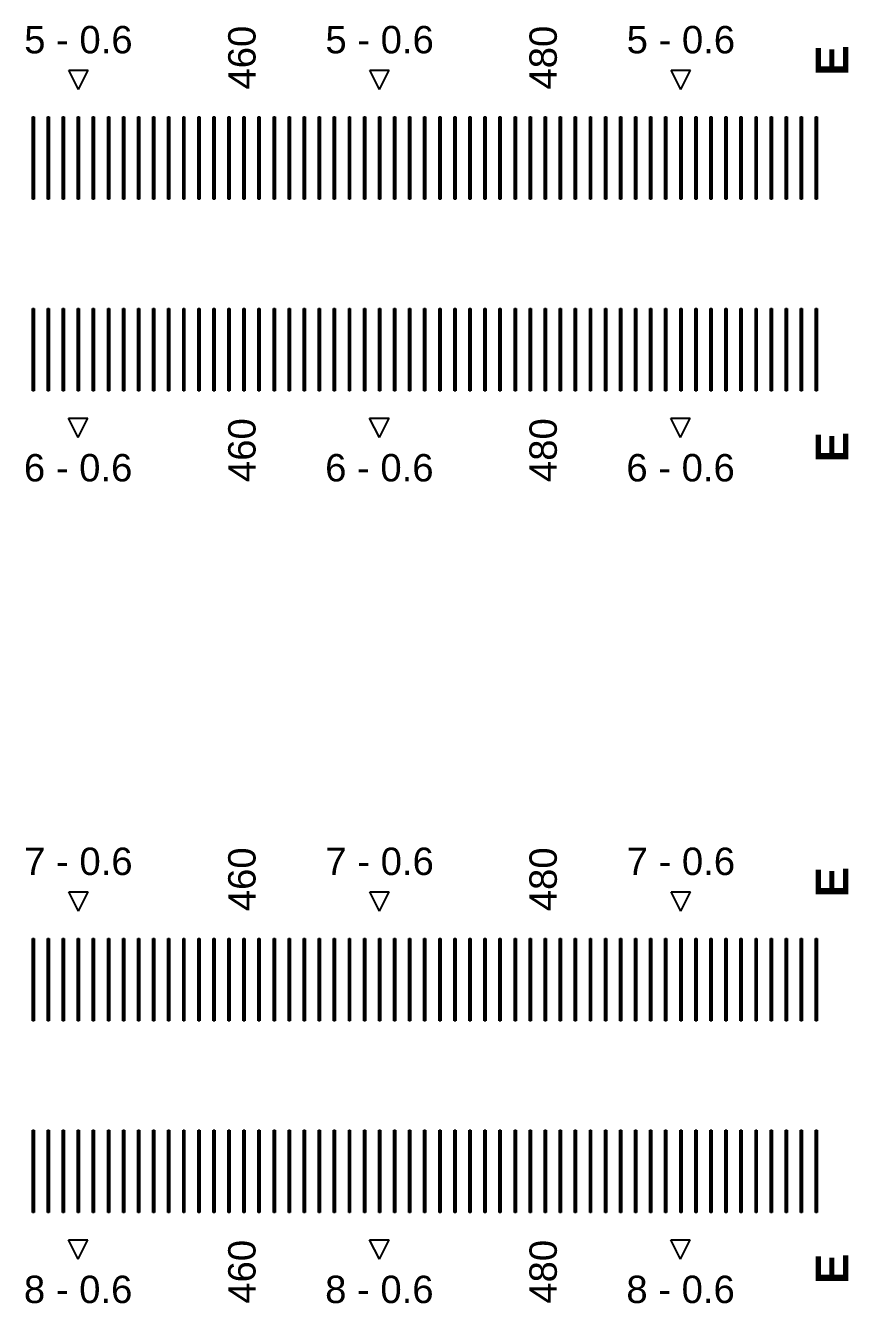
# Model space of a CAD drawing. Extents: x -24493 to 76507, y 84496 to 185496.
# Drawn here: x 29937.8 to 30238.3, y 114200.2 to 114666.7 of the extents above; entities that cross this region are included whole.
import ezdxf

# ---------------------------------------------------------------- set-up
doc = ezdxf.new("R2010")
doc.units = 13
doc.layers.add('CL - Label-1', color=120, linetype='Continuous')
doc.layers.add('CL - Label-2', color=132, linetype='Continuous')
doc.layers.add('CL - Sub-Micro', color=7, linetype='Continuous', true_color=0x47d1ff)
doc.styles.get("Standard").update_dxf_attribs({"font": 'arial.ttf'})

msp = doc.modelspace()

# ---------------------------------------------------------------- linework, layer by layer
at = {"layer": 'CL - Label-2'}
for p, q in [((29957.09, 114643.36), (29953.55, 114650.46)), ((29953.55, 114650.46), (29960.62, 114650.46)), ((29957.09, 114643.36), (29960.62, 114650.46)), ((30067.09, 114643.36), (30063.55, 114650.46)), ((30063.55, 114650.46), (30070.62, 114650.46)), ((30067.09, 114643.36), (30070.62, 114650.46)), ((30177.09, 114643.36), (30173.55, 114650.46)), ((30173.55, 114650.46), (30180.62, 114650.46)), ((30177.09, 114643.36), (30180.62, 114650.46)), ((29956.99, 114516.29), (29953.45, 114523.39)), ((29953.45, 114523.39), (29960.52, 114523.39)), ((29956.99, 114516.29), (29960.52, 114523.39)), ((30066.99, 114516.29), (30063.45, 114523.39)), ((30063.45, 114523.39), (30070.52, 114523.39)), ((30066.99, 114516.29), (30070.52, 114523.39)), ((30176.99, 114516.29), (30173.45, 114523.39)), ((30173.45, 114523.39), (30180.52, 114523.39)), ((30176.99, 114516.29), (30180.52, 114523.39)), ((29957.09, 114343.36), (29953.55, 114350.46)), ((29953.55, 114350.46), (29960.62, 114350.46)), ((29957.09, 114343.36), (29960.62, 114350.46)), ((30067.09, 114343.36), (30063.55, 114350.46)), ((30063.55, 114350.46), (30070.62, 114350.46)), ((30067.09, 114343.36), (30070.62, 114350.46)), ((30177.09, 114343.36), (30173.55, 114350.46)), ((30173.55, 114350.46), (30180.62, 114350.46)), ((30177.09, 114343.36), (30180.62, 114350.46)), ((29956.99, 114216.29), (29953.45, 114223.39)), ((29953.45, 114223.39), (29960.52, 114223.39)), ((29956.99, 114216.29), (29960.52, 114223.39)), ((30066.99, 114216.29), (30063.45, 114223.39)), ((30063.45, 114223.39), (30070.52, 114223.39)), ((30066.99, 114216.29), (30070.52, 114223.39)), ((30176.99, 114216.29), (30173.45, 114223.39)), ((30173.45, 114223.39), (30180.52, 114223.39)), ((30176.99, 114216.29), (30180.52, 114223.39))]:
    msp.add_line(p, q, dxfattribs=at)
at = {"layer": 'CL - Sub-Micro'}
for p, q in [((29940.29, 114633.36), (29940.89, 114633.36)), ((29940.29, 114603.36), (29940.29, 114633.36)), ((29940.89, 114633.36), (29940.89, 114603.36)), ((29945.79, 114633.36), (29946.39, 114633.36)), ((29945.79, 114603.36), (29945.79, 114633.36)), ((29946.39, 114633.36), (29946.39, 114603.36)), ((29951.29, 114633.36), (29951.89, 114633.36)), ((29951.29, 114603.36), (29951.29, 114633.36)), ((29951.89, 114633.36), (29951.89, 114603.36)), ((29956.79, 114633.36), (29957.39, 114633.36)), ((29956.79, 114603.36), (29956.79, 114633.36)), ((29957.39, 114633.36), (29957.39, 114603.36)), ((29962.29, 114633.36), (29962.89, 114633.36)), ((29962.29, 114603.36), (29962.29, 114633.36)), ((29962.89, 114633.36), (29962.89, 114603.36)), ((29967.79, 114633.36), (29968.39, 114633.36)), ((29967.79, 114603.36), (29967.79, 114633.36)), ((29968.39, 114633.36), (29968.39, 114603.36)), ((29973.29, 114633.36), (29973.89, 114633.36)), ((29973.29, 114603.36), (29973.29, 114633.36)), ((29973.89, 114633.36), (29973.89, 114603.36)), ((29978.79, 114633.36), (29979.39, 114633.36)), ((29978.79, 114603.36), (29978.79, 114633.36)), ((29979.39, 114633.36), (29979.39, 114603.36)), ((29984.29, 114633.36), (29984.89, 114633.36)), ((29984.29, 114603.36), (29984.29, 114633.36)), ((29984.89, 114633.36), (29984.89, 114603.36)), ((29989.79, 114633.36), (29990.39, 114633.36)), ((29989.79, 114603.36), (29989.79, 114633.36)), ((29990.39, 114633.36), (29990.39, 114603.36)), ((29995.29, 114633.36), (29995.89, 114633.36)), ((29995.29, 114603.36), (29995.29, 114633.36)), ((29995.89, 114633.36), (29995.89, 114603.36)), ((30000.79, 114633.36), (30001.39, 114633.36)), ((30000.79, 114603.36), (30000.79, 114633.36)), ((30001.39, 114633.36), (30001.39, 114603.36)), ((30006.29, 114633.36), (30006.89, 114633.36)), ((30006.29, 114603.36), (30006.29, 114633.36)), ((30006.89, 114633.36), (30006.89, 114603.36)), ((30011.79, 114633.36), (30012.39, 114633.36)), ((30011.79, 114603.36), (30011.79, 114633.36)), ((30012.39, 114633.36), (30012.39, 114603.36)), ((30017.29, 114633.36), (30017.89, 114633.36)), ((30017.29, 114603.36), (30017.29, 114633.36)), ((30017.89, 114633.36), (30017.89, 114603.36)), ((30022.79, 114633.36), (30023.39, 114633.36)), ((30022.79, 114603.36), (30022.79, 114633.36)), ((30023.39, 114633.36), (30023.39, 114603.36)), ((30028.29, 114633.36), (30028.89, 114633.36)), ((30028.29, 114603.36), (30028.29, 114633.36)), ((30028.89, 114633.36), (30028.89, 114603.36)), ((30033.79, 114633.36), (30034.39, 114633.36)), ((30033.79, 114603.36), (30033.79, 114633.36)), ((30034.39, 114633.36), (30034.39, 114603.36)), ((30039.29, 114633.36), (30039.89, 114633.36)), ((30039.29, 114603.36), (30039.29, 114633.36)), ((30039.89, 114633.36), (30039.89, 114603.36)), ((30044.79, 114633.36), (30045.39, 114633.36)), ((30044.79, 114603.36), (30044.79, 114633.36)), ((30045.39, 114633.36), (30045.39, 114603.36)), ((30050.29, 114633.36), (30050.89, 114633.36)), ((30050.29, 114603.36), (30050.29, 114633.36)), ((30050.89, 114633.36), (30050.89, 114603.36)), ((30055.79, 114633.36), (30056.39, 114633.36)), ((30055.79, 114603.36), (30055.79, 114633.36)), ((30056.39, 114633.36), (30056.39, 114603.36)), ((30061.29, 114633.36), (30061.89, 114633.36)), ((30061.29, 114603.36), (30061.29, 114633.36)), ((30061.89, 114633.36), (30061.89, 114603.36)), ((30066.79, 114633.36), (30067.39, 114633.36)), ((30066.79, 114603.36), (30066.79, 114633.36)), ((30067.39, 114633.36), (30067.39, 114603.36)), ((30072.29, 114633.36), (30072.89, 114633.36)), ((30072.29, 114603.36), (30072.29, 114633.36)), ((30072.89, 114633.36), (30072.89, 114603.36)), ((30077.79, 114633.36), (30078.39, 114633.36)), ((30077.79, 114603.36), (30077.79, 114633.36)), ((30078.39, 114633.36), (30078.39, 114603.36)), ((30083.29, 114633.36), (30083.89, 114633.36)), ((30083.29, 114603.36), (30083.29, 114633.36)), ((30083.89, 114633.36), (30083.89, 114603.36)), ((30088.79, 114633.36), (30089.39, 114633.36)), ((30088.79, 114603.36), (30088.79, 114633.36)), ((30089.39, 114633.36), (30089.39, 114603.36)), ((30094.29, 114633.36), (30094.89, 114633.36)), ((30094.29, 114603.36), (30094.29, 114633.36)), ((30094.89, 114633.36), (30094.89, 114603.36)), ((30099.79, 114633.36), (30100.39, 114633.36)), ((30099.79, 114603.36), (30099.79, 114633.36)), ((30100.39, 114633.36), (30100.39, 114603.36)), ((30105.29, 114633.36), (30105.89, 114633.36)), ((30105.29, 114603.36), (30105.29, 114633.36)), ((30105.89, 114633.36), (30105.89, 114603.36)), ((30110.79, 114633.36), (30111.39, 114633.36)), ((30110.79, 114603.36), (30110.79, 114633.36)), ((30111.39, 114633.36), (30111.39, 114603.36)), ((30116.29, 114633.36), (30116.89, 114633.36)), ((30116.29, 114603.36), (30116.29, 114633.36)), ((30116.89, 114633.36), (30116.89, 114603.36)), ((30121.79, 114633.36), (30122.39, 114633.36)), ((30121.79, 114603.36), (30121.79, 114633.36)), ((30122.39, 114633.36), (30122.39, 114603.36)), ((30127.29, 114633.36), (30127.89, 114633.36)), ((30127.29, 114603.36), (30127.29, 114633.36)), ((30127.89, 114633.36), (30127.89, 114603.36)), ((30132.79, 114633.36), (30133.39, 114633.36)), ((30132.79, 114603.36), (30132.79, 114633.36)), ((30133.39, 114633.36), (30133.39, 114603.36)), ((30138.29, 114633.36), (30138.89, 114633.36)), ((30138.29, 114603.36), (30138.29, 114633.36)), ((30138.89, 114633.36), (30138.89, 114603.36)), ((30143.79, 114633.36), (30144.39, 114633.36)), ((30143.79, 114603.36), (30143.79, 114633.36)), ((30144.39, 114633.36), (30144.39, 114603.36)), ((30149.29, 114633.36), (30149.89, 114633.36)), ((30149.29, 114603.36), (30149.29, 114633.36)), ((30149.89, 114633.36), (30149.89, 114603.36)), ((30154.79, 114633.36), (30155.39, 114633.36)), ((30154.79, 114603.36), (30154.79, 114633.36)), ((30155.39, 114633.36), (30155.39, 114603.36)), ((30160.29, 114633.36), (30160.89, 114633.36)), ((30160.29, 114603.36), (30160.29, 114633.36)), ((30160.89, 114633.36), (30160.89, 114603.36)), ((30165.79, 114633.36), (30166.39, 114633.36)), ((30165.79, 114603.36), (30165.79, 114633.36)), ((30166.39, 114633.36), (30166.39, 114603.36)), ((30171.29, 114633.36), (30171.89, 114633.36)), ((30171.29, 114603.36), (30171.29, 114633.36)), ((30171.89, 114633.36), (30171.89, 114603.36)), ((30176.79, 114633.36), (30177.39, 114633.36)), ((30176.79, 114603.36), (30176.79, 114633.36)), ((30177.39, 114633.36), (30177.39, 114603.36)), ((30182.29, 114633.36), (30182.89, 114633.36)), ((30182.29, 114603.36), (30182.29, 114633.36)), ((30182.89, 114633.36), (30182.89, 114603.36)), ((30187.79, 114633.36), (30188.39, 114633.36)), ((30187.79, 114603.36), (30187.79, 114633.36)), ((30188.39, 114633.36), (30188.39, 114603.36)), ((30193.29, 114633.36), (30193.89, 114633.36)), ((30193.29, 114603.36), (30193.29, 114633.36)), ((30193.89, 114633.36), (30193.89, 114603.36)), ((30198.79, 114633.36), (30199.39, 114633.36)), ((30198.79, 114603.36), (30198.79, 114633.36)), ((30199.39, 114633.36), (30199.39, 114603.36)), ((30204.29, 114633.36), (30204.89, 114633.36)), ((30204.29, 114603.36), (30204.29, 114633.36)), ((30204.89, 114633.36), (30204.89, 114603.36)), ((30209.79, 114633.36), (30210.39, 114633.36)), ((30209.79, 114603.36), (30209.79, 114633.36)), ((30210.39, 114633.36), (30210.39, 114603.36)), ((30215.29, 114633.36), (30215.89, 114633.36)), ((30215.29, 114603.36), (30215.29, 114633.36)), ((30215.89, 114633.36), (30215.89, 114603.36)), ((30220.79, 114633.36), (30221.39, 114633.36)), ((30220.79, 114603.36), (30220.79, 114633.36)), ((30221.39, 114633.36), (30221.39, 114603.36)), ((30226.29, 114633.36), (30226.89, 114633.36)), ((30226.29, 114603.36), (30226.29, 114633.36)), ((30226.89, 114633.36), (30226.89, 114603.36)), ((29940.89, 114603.36), (29940.29, 114603.36)), ((29946.39, 114603.36), (29945.79, 114603.36)), ((29951.89, 114603.36), (29951.29, 114603.36)), ((29957.39, 114603.36), (29956.79, 114603.36)), ((29962.89, 114603.36), (29962.29, 114603.36)), ((29968.39, 114603.36), (29967.79, 114603.36)), ((29973.89, 114603.36), (29973.29, 114603.36)), ((29979.39, 114603.36), (29978.79, 114603.36)), ((29984.89, 114603.36), (29984.29, 114603.36)), ((29990.39, 114603.36), (29989.79, 114603.36)), ((29995.89, 114603.36), (29995.29, 114603.36)), ((30001.39, 114603.36), (30000.79, 114603.36)), ((30006.89, 114603.36), (30006.29, 114603.36)), ((30012.39, 114603.36), (30011.79, 114603.36)), ((30017.89, 114603.36), (30017.29, 114603.36)), ((30023.39, 114603.36), (30022.79, 114603.36)), ((30028.89, 114603.36), (30028.29, 114603.36)), ((30034.39, 114603.36), (30033.79, 114603.36)), ((30039.89, 114603.36), (30039.29, 114603.36)), ((30045.39, 114603.36), (30044.79, 114603.36)), ((30050.89, 114603.36), (30050.29, 114603.36)), ((30056.39, 114603.36), (30055.79, 114603.36)), ((30061.89, 114603.36), (30061.29, 114603.36)), ((30067.39, 114603.36), (30066.79, 114603.36)), ((30072.89, 114603.36), (30072.29, 114603.36)), ((30078.39, 114603.36), (30077.79, 114603.36)), ((30083.89, 114603.36), (30083.29, 114603.36)), ((30089.39, 114603.36), (30088.79, 114603.36)), ((30094.89, 114603.36), (30094.29, 114603.36)), ((30100.39, 114603.36), (30099.79, 114603.36)), ((30105.89, 114603.36), (30105.29, 114603.36)), ((30111.39, 114603.36), (30110.79, 114603.36)), ((30116.89, 114603.36), (30116.29, 114603.36)), ((30122.39, 114603.36), (30121.79, 114603.36)), ((30127.89, 114603.36), (30127.29, 114603.36)), ((30133.39, 114603.36), (30132.79, 114603.36)), ((30138.89, 114603.36), (30138.29, 114603.36)), ((30144.39, 114603.36), (30143.79, 114603.36)), ((30149.89, 114603.36), (30149.29, 114603.36)), ((30155.39, 114603.36), (30154.79, 114603.36)), ((30160.89, 114603.36), (30160.29, 114603.36)), ((30166.39, 114603.36), (30165.79, 114603.36)), ((30171.89, 114603.36), (30171.29, 114603.36)), ((30177.39, 114603.36), (30176.79, 114603.36)), ((30182.89, 114603.36), (30182.29, 114603.36)), ((30188.39, 114603.36), (30187.79, 114603.36)), ((30193.89, 114603.36), (30193.29, 114603.36)), ((30199.39, 114603.36), (30198.79, 114603.36)), ((30204.89, 114603.36), (30204.29, 114603.36)), ((30210.39, 114603.36), (30209.79, 114603.36)), ((30215.89, 114603.36), (30215.29, 114603.36)), ((30221.39, 114603.36), (30220.79, 114603.36)), ((30226.89, 114603.36), (30226.29, 114603.36)), ((29940.29, 114563.36), (29940.89, 114563.36)), ((29940.29, 114533.36), (29940.29, 114563.36)), ((29940.89, 114563.36), (29940.89, 114533.36)), ((29945.79, 114563.36), (29946.39, 114563.36)), ((29945.79, 114533.36), (29945.79, 114563.36)), ((29946.39, 114563.36), (29946.39, 114533.36)), ((29951.29, 114563.36), (29951.89, 114563.36)), ((29951.29, 114533.36), (29951.29, 114563.36)), ((29951.89, 114563.36), (29951.89, 114533.36)), ((29956.79, 114563.36), (29957.39, 114563.36)), ((29956.79, 114533.36), (29956.79, 114563.36)), ((29957.39, 114563.36), (29957.39, 114533.36)), ((29962.29, 114563.36), (29962.89, 114563.36)), ((29962.29, 114533.36), (29962.29, 114563.36)), ((29962.89, 114563.36), (29962.89, 114533.36)), ((29967.79, 114563.36), (29968.39, 114563.36)), ((29967.79, 114533.36), (29967.79, 114563.36)), ((29968.39, 114563.36), (29968.39, 114533.36)), ((29973.29, 114563.36), (29973.89, 114563.36)), ((29973.29, 114533.36), (29973.29, 114563.36)), ((29973.89, 114563.36), (29973.89, 114533.36)), ((29978.79, 114563.36), (29979.39, 114563.36)), ((29978.79, 114533.36), (29978.79, 114563.36)), ((29979.39, 114563.36), (29979.39, 114533.36)), ((29984.29, 114563.36), (29984.89, 114563.36)), ((29984.29, 114533.36), (29984.29, 114563.36)), ((29984.89, 114563.36), (29984.89, 114533.36)), ((29989.79, 114563.36), (29990.39, 114563.36)), ((29989.79, 114533.36), (29989.79, 114563.36)), ((29990.39, 114563.36), (29990.39, 114533.36)), ((29995.29, 114563.36), (29995.89, 114563.36)), ((29995.29, 114533.36), (29995.29, 114563.36)), ((29995.89, 114563.36), (29995.89, 114533.36)), ((30000.79, 114563.36), (30001.39, 114563.36)), ((30000.79, 114533.36), (30000.79, 114563.36)), ((30001.39, 114563.36), (30001.39, 114533.36)), ((30006.29, 114563.36), (30006.89, 114563.36)), ((30006.29, 114533.36), (30006.29, 114563.36)), ((30006.89, 114563.36), (30006.89, 114533.36)), ((30011.79, 114563.36), (30012.39, 114563.36)), ((30011.79, 114533.36), (30011.79, 114563.36)), ((30012.39, 114563.36), (30012.39, 114533.36)), ((30017.29, 114563.36), (30017.89, 114563.36)), ((30017.29, 114533.36), (30017.29, 114563.36)), ((30017.89, 114563.36), (30017.89, 114533.36)), ((30022.79, 114563.36), (30023.39, 114563.36)), ((30022.79, 114533.36), (30022.79, 114563.36)), ((30023.39, 114563.36), (30023.39, 114533.36)), ((30028.29, 114563.36), (30028.89, 114563.36)), ((30028.29, 114533.36), (30028.29, 114563.36)), ((30028.89, 114563.36), (30028.89, 114533.36)), ((30033.79, 114563.36), (30034.39, 114563.36)), ((30033.79, 114533.36), (30033.79, 114563.36)), ((30034.39, 114563.36), (30034.39, 114533.36)), ((30039.29, 114563.36), (30039.89, 114563.36)), ((30039.29, 114533.36), (30039.29, 114563.36)), ((30039.89, 114563.36), (30039.89, 114533.36)), ((30044.79, 114563.36), (30045.39, 114563.36)), ((30044.79, 114533.36), (30044.79, 114563.36)), ((30045.39, 114563.36), (30045.39, 114533.36)), ((30050.29, 114563.36), (30050.89, 114563.36)), ((30050.29, 114533.36), (30050.29, 114563.36)), ((30050.89, 114563.36), (30050.89, 114533.36)), ((30055.79, 114563.36), (30056.39, 114563.36)), ((30055.79, 114533.36), (30055.79, 114563.36)), ((30056.39, 114563.36), (30056.39, 114533.36)), ((30061.29, 114563.36), (30061.89, 114563.36)), ((30061.29, 114533.36), (30061.29, 114563.36)), ((30061.89, 114563.36), (30061.89, 114533.36)), ((30066.79, 114563.36), (30067.39, 114563.36)), ((30066.79, 114533.36), (30066.79, 114563.36)), ((30067.39, 114563.36), (30067.39, 114533.36)), ((30072.29, 114563.36), (30072.89, 114563.36)), ((30072.29, 114533.36), (30072.29, 114563.36)), ((30072.89, 114563.36), (30072.89, 114533.36)), ((30077.79, 114563.36), (30078.39, 114563.36)), ((30077.79, 114533.36), (30077.79, 114563.36)), ((30078.39, 114563.36), (30078.39, 114533.36)), ((30083.29, 114563.36), (30083.89, 114563.36)), ((30083.29, 114533.36), (30083.29, 114563.36)), ((30083.89, 114563.36), (30083.89, 114533.36)), ((30088.79, 114563.36), (30089.39, 114563.36)), ((30088.79, 114533.36), (30088.79, 114563.36)), ((30089.39, 114563.36), (30089.39, 114533.36)), ((30094.29, 114563.36), (30094.89, 114563.36)), ((30094.29, 114533.36), (30094.29, 114563.36)), ((30094.89, 114563.36), (30094.89, 114533.36)), ((30099.79, 114563.36), (30100.39, 114563.36)), ((30099.79, 114533.36), (30099.79, 114563.36)), ((30100.39, 114563.36), (30100.39, 114533.36)), ((30105.29, 114563.36), (30105.89, 114563.36)), ((30105.29, 114533.36), (30105.29, 114563.36)), ((30105.89, 114563.36), (30105.89, 114533.36)), ((30110.79, 114563.36), (30111.39, 114563.36)), ((30110.79, 114533.36), (30110.79, 114563.36)), ((30111.39, 114563.36), (30111.39, 114533.36)), ((30116.29, 114563.36), (30116.89, 114563.36)), ((30116.29, 114533.36), (30116.29, 114563.36)), ((30116.89, 114563.36), (30116.89, 114533.36)), ((30121.79, 114563.36), (30122.39, 114563.36)), ((30121.79, 114533.36), (30121.79, 114563.36)), ((30122.39, 114563.36), (30122.39, 114533.36)), ((30127.29, 114563.36), (30127.89, 114563.36)), ((30127.29, 114533.36), (30127.29, 114563.36)), ((30127.89, 114563.36), (30127.89, 114533.36)), ((30132.79, 114563.36), (30133.39, 114563.36)), ((30132.79, 114533.36), (30132.79, 114563.36)), ((30133.39, 114563.36), (30133.39, 114533.36)), ((30138.29, 114563.36), (30138.89, 114563.36)), ((30138.29, 114533.36), (30138.29, 114563.36)), ((30138.89, 114563.36), (30138.89, 114533.36)), ((30143.79, 114563.36), (30144.39, 114563.36)), ((30143.79, 114533.36), (30143.79, 114563.36)), ((30144.39, 114563.36), (30144.39, 114533.36)), ((30149.29, 114563.36), (30149.89, 114563.36)), ((30149.29, 114533.36), (30149.29, 114563.36)), ((30149.89, 114563.36), (30149.89, 114533.36)), ((30154.79, 114563.36), (30155.39, 114563.36)), ((30154.79, 114533.36), (30154.79, 114563.36)), ((30155.39, 114563.36), (30155.39, 114533.36)), ((30160.29, 114563.36), (30160.89, 114563.36)), ((30160.29, 114533.36), (30160.29, 114563.36)), ((30160.89, 114563.36), (30160.89, 114533.36)), ((30165.79, 114563.36), (30166.39, 114563.36)), ((30165.79, 114533.36), (30165.79, 114563.36)), ((30166.39, 114563.36), (30166.39, 114533.36)), ((30171.29, 114563.36), (30171.89, 114563.36)), ((30171.29, 114533.36), (30171.29, 114563.36)), ((30171.89, 114563.36), (30171.89, 114533.36)), ((30176.79, 114563.36), (30177.39, 114563.36)), ((30176.79, 114533.36), (30176.79, 114563.36)), ((30177.39, 114563.36), (30177.39, 114533.36)), ((30182.29, 114563.36), (30182.89, 114563.36)), ((30182.29, 114533.36), (30182.29, 114563.36)), ((30182.89, 114563.36), (30182.89, 114533.36)), ((30187.79, 114563.36), (30188.39, 114563.36)), ((30187.79, 114533.36), (30187.79, 114563.36)), ((30188.39, 114563.36), (30188.39, 114533.36)), ((30193.29, 114563.36), (30193.89, 114563.36)), ((30193.29, 114533.36), (30193.29, 114563.36)), ((30193.89, 114563.36), (30193.89, 114533.36)), ((30198.79, 114563.36), (30199.39, 114563.36)), ((30198.79, 114533.36), (30198.79, 114563.36)), ((30199.39, 114563.36), (30199.39, 114533.36)), ((30204.29, 114563.36), (30204.89, 114563.36)), ((30204.29, 114533.36), (30204.29, 114563.36)), ((30204.89, 114563.36), (30204.89, 114533.36)), ((30209.79, 114563.36), (30210.39, 114563.36)), ((30209.79, 114533.36), (30209.79, 114563.36)), ((30210.39, 114563.36), (30210.39, 114533.36)), ((30215.29, 114563.36), (30215.89, 114563.36)), ((30215.29, 114533.36), (30215.29, 114563.36)), ((30215.89, 114563.36), (30215.89, 114533.36)), ((30220.79, 114563.36), (30221.39, 114563.36)), ((30220.79, 114533.36), (30220.79, 114563.36)), ((30221.39, 114563.36), (30221.39, 114533.36)), ((30226.29, 114563.36), (30226.89, 114563.36)), ((30226.29, 114533.36), (30226.29, 114563.36)), ((30226.89, 114563.36), (30226.89, 114533.36)), ((29940.89, 114533.36), (29940.29, 114533.36)), ((29946.39, 114533.36), (29945.79, 114533.36)), ((29951.89, 114533.36), (29951.29, 114533.36)), ((29957.39, 114533.36), (29956.79, 114533.36)), ((29962.89, 114533.36), (29962.29, 114533.36)), ((29968.39, 114533.36), (29967.79, 114533.36)), ((29973.89, 114533.36), (29973.29, 114533.36)), ((29979.39, 114533.36), (29978.79, 114533.36)), ((29984.89, 114533.36), (29984.29, 114533.36)), ((29990.39, 114533.36), (29989.79, 114533.36)), ((29995.89, 114533.36), (29995.29, 114533.36)), ((30001.39, 114533.36), (30000.79, 114533.36)), ((30006.89, 114533.36), (30006.29, 114533.36)), ((30012.39, 114533.36), (30011.79, 114533.36)), ((30017.89, 114533.36), (30017.29, 114533.36)), ((30023.39, 114533.36), (30022.79, 114533.36)), ((30028.89, 114533.36), (30028.29, 114533.36)), ((30034.39, 114533.36), (30033.79, 114533.36)), ((30039.89, 114533.36), (30039.29, 114533.36)), ((30045.39, 114533.36), (30044.79, 114533.36)), ((30050.89, 114533.36), (30050.29, 114533.36)), ((30056.39, 114533.36), (30055.79, 114533.36)), ((30061.89, 114533.36), (30061.29, 114533.36)), ((30067.39, 114533.36), (30066.79, 114533.36)), ((30072.89, 114533.36), (30072.29, 114533.36)), ((30078.39, 114533.36), (30077.79, 114533.36)), ((30083.89, 114533.36), (30083.29, 114533.36)), ((30089.39, 114533.36), (30088.79, 114533.36)), ((30094.89, 114533.36), (30094.29, 114533.36)), ((30100.39, 114533.36), (30099.79, 114533.36)), ((30105.89, 114533.36), (30105.29, 114533.36)), ((30111.39, 114533.36), (30110.79, 114533.36)), ((30116.89, 114533.36), (30116.29, 114533.36)), ((30122.39, 114533.36), (30121.79, 114533.36)), ((30127.89, 114533.36), (30127.29, 114533.36)), ((30133.39, 114533.36), (30132.79, 114533.36)), ((30138.89, 114533.36), (30138.29, 114533.36)), ((30144.39, 114533.36), (30143.79, 114533.36)), ((30149.89, 114533.36), (30149.29, 114533.36)), ((30155.39, 114533.36), (30154.79, 114533.36)), ((30160.89, 114533.36), (30160.29, 114533.36)), ((30166.39, 114533.36), (30165.79, 114533.36)), ((30171.89, 114533.36), (30171.29, 114533.36)), ((30177.39, 114533.36), (30176.79, 114533.36)), ((30182.89, 114533.36), (30182.29, 114533.36)), ((30188.39, 114533.36), (30187.79, 114533.36)), ((30193.89, 114533.36), (30193.29, 114533.36)), ((30199.39, 114533.36), (30198.79, 114533.36)), ((30204.89, 114533.36), (30204.29, 114533.36)), ((30210.39, 114533.36), (30209.79, 114533.36)), ((30215.89, 114533.36), (30215.29, 114533.36)), ((30221.39, 114533.36), (30220.79, 114533.36)), ((30226.89, 114533.36), (30226.29, 114533.36)), ((29940.29, 114333.36), (29940.89, 114333.36)), ((29940.29, 114303.36), (29940.29, 114333.36)), ((29940.89, 114333.36), (29940.89, 114303.36)), ((29945.79, 114333.36), (29946.39, 114333.36)), ((29945.79, 114303.36), (29945.79, 114333.36)), ((29946.39, 114333.36), (29946.39, 114303.36)), ((29951.29, 114333.36), (29951.89, 114333.36)), ((29951.29, 114303.36), (29951.29, 114333.36)), ((29951.89, 114333.36), (29951.89, 114303.36)), ((29956.79, 114333.36), (29957.39, 114333.36)), ((29956.79, 114303.36), (29956.79, 114333.36)), ((29957.39, 114333.36), (29957.39, 114303.36)), ((29962.29, 114333.36), (29962.89, 114333.36)), ((29962.29, 114303.36), (29962.29, 114333.36)), ((29962.89, 114333.36), (29962.89, 114303.36)), ((29967.79, 114333.36), (29968.39, 114333.36)), ((29967.79, 114303.36), (29967.79, 114333.36)), ((29968.39, 114333.36), (29968.39, 114303.36)), ((29973.29, 114333.36), (29973.89, 114333.36)), ((29973.29, 114303.36), (29973.29, 114333.36)), ((29973.89, 114333.36), (29973.89, 114303.36)), ((29978.79, 114333.36), (29979.39, 114333.36)), ((29978.79, 114303.36), (29978.79, 114333.36)), ((29979.39, 114333.36), (29979.39, 114303.36)), ((29984.29, 114333.36), (29984.89, 114333.36)), ((29984.29, 114303.36), (29984.29, 114333.36)), ((29984.89, 114333.36), (29984.89, 114303.36)), ((29989.79, 114333.36), (29990.39, 114333.36)), ((29989.79, 114303.36), (29989.79, 114333.36)), ((29990.39, 114333.36), (29990.39, 114303.36)), ((29995.29, 114333.36), (29995.89, 114333.36)), ((29995.29, 114303.36), (29995.29, 114333.36)), ((29995.89, 114333.36), (29995.89, 114303.36)), ((30000.79, 114333.36), (30001.39, 114333.36)), ((30000.79, 114303.36), (30000.79, 114333.36)), ((30001.39, 114333.36), (30001.39, 114303.36)), ((30006.29, 114333.36), (30006.89, 114333.36)), ((30006.29, 114303.36), (30006.29, 114333.36)), ((30006.89, 114333.36), (30006.89, 114303.36)), ((30011.79, 114333.36), (30012.39, 114333.36)), ((30011.79, 114303.36), (30011.79, 114333.36)), ((30012.39, 114333.36), (30012.39, 114303.36)), ((30017.29, 114333.36), (30017.89, 114333.36)), ((30017.29, 114303.36), (30017.29, 114333.36)), ((30017.89, 114333.36), (30017.89, 114303.36)), ((30022.79, 114333.36), (30023.39, 114333.36)), ((30022.79, 114303.36), (30022.79, 114333.36)), ((30023.39, 114333.36), (30023.39, 114303.36)), ((30028.29, 114333.36), (30028.89, 114333.36)), ((30028.29, 114303.36), (30028.29, 114333.36)), ((30028.89, 114333.36), (30028.89, 114303.36)), ((30033.79, 114333.36), (30034.39, 114333.36)), ((30033.79, 114303.36), (30033.79, 114333.36)), ((30034.39, 114333.36), (30034.39, 114303.36)), ((30039.29, 114333.36), (30039.89, 114333.36)), ((30039.29, 114303.36), (30039.29, 114333.36)), ((30039.89, 114333.36), (30039.89, 114303.36)), ((30044.79, 114333.36), (30045.39, 114333.36)), ((30044.79, 114303.36), (30044.79, 114333.36)), ((30045.39, 114333.36), (30045.39, 114303.36)), ((30050.29, 114333.36), (30050.89, 114333.36)), ((30050.29, 114303.36), (30050.29, 114333.36)), ((30050.89, 114333.36), (30050.89, 114303.36)), ((30055.79, 114333.36), (30056.39, 114333.36)), ((30055.79, 114303.36), (30055.79, 114333.36)), ((30056.39, 114333.36), (30056.39, 114303.36)), ((30061.29, 114333.36), (30061.89, 114333.36)), ((30061.29, 114303.36), (30061.29, 114333.36)), ((30061.89, 114333.36), (30061.89, 114303.36)), ((30066.79, 114333.36), (30067.39, 114333.36)), ((30066.79, 114303.36), (30066.79, 114333.36)), ((30067.39, 114333.36), (30067.39, 114303.36)), ((30072.29, 114333.36), (30072.89, 114333.36)), ((30072.29, 114303.36), (30072.29, 114333.36)), ((30072.89, 114333.36), (30072.89, 114303.36)), ((30077.79, 114333.36), (30078.39, 114333.36)), ((30077.79, 114303.36), (30077.79, 114333.36)), ((30078.39, 114333.36), (30078.39, 114303.36)), ((30083.29, 114333.36), (30083.89, 114333.36)), ((30083.29, 114303.36), (30083.29, 114333.36)), ((30083.89, 114333.36), (30083.89, 114303.36)), ((30088.79, 114333.36), (30089.39, 114333.36)), ((30088.79, 114303.36), (30088.79, 114333.36)), ((30089.39, 114333.36), (30089.39, 114303.36)), ((30094.29, 114333.36), (30094.89, 114333.36)), ((30094.29, 114303.36), (30094.29, 114333.36)), ((30094.89, 114333.36), (30094.89, 114303.36)), ((30099.79, 114333.36), (30100.39, 114333.36)), ((30099.79, 114303.36), (30099.79, 114333.36)), ((30100.39, 114333.36), (30100.39, 114303.36)), ((30105.29, 114333.36), (30105.89, 114333.36)), ((30105.29, 114303.36), (30105.29, 114333.36)), ((30105.89, 114333.36), (30105.89, 114303.36)), ((30110.79, 114333.36), (30111.39, 114333.36)), ((30110.79, 114303.36), (30110.79, 114333.36)), ((30111.39, 114333.36), (30111.39, 114303.36)), ((30116.29, 114333.36), (30116.89, 114333.36)), ((30116.29, 114303.36), (30116.29, 114333.36)), ((30116.89, 114333.36), (30116.89, 114303.36)), ((30121.79, 114333.36), (30122.39, 114333.36)), ((30121.79, 114303.36), (30121.79, 114333.36)), ((30122.39, 114333.36), (30122.39, 114303.36)), ((30127.29, 114333.36), (30127.89, 114333.36)), ((30127.29, 114303.36), (30127.29, 114333.36)), ((30127.89, 114333.36), (30127.89, 114303.36)), ((30132.79, 114333.36), (30133.39, 114333.36)), ((30132.79, 114303.36), (30132.79, 114333.36)), ((30133.39, 114333.36), (30133.39, 114303.36)), ((30138.29, 114333.36), (30138.89, 114333.36)), ((30138.29, 114303.36), (30138.29, 114333.36)), ((30138.89, 114333.36), (30138.89, 114303.36)), ((30143.79, 114333.36), (30144.39, 114333.36)), ((30143.79, 114303.36), (30143.79, 114333.36)), ((30144.39, 114333.36), (30144.39, 114303.36)), ((30149.29, 114333.36), (30149.89, 114333.36)), ((30149.29, 114303.36), (30149.29, 114333.36)), ((30149.89, 114333.36), (30149.89, 114303.36)), ((30154.79, 114333.36), (30155.39, 114333.36)), ((30154.79, 114303.36), (30154.79, 114333.36)), ((30155.39, 114333.36), (30155.39, 114303.36)), ((30160.29, 114333.36), (30160.89, 114333.36)), ((30160.29, 114303.36), (30160.29, 114333.36)), ((30160.89, 114333.36), (30160.89, 114303.36)), ((30165.79, 114333.36), (30166.39, 114333.36)), ((30165.79, 114303.36), (30165.79, 114333.36)), ((30166.39, 114333.36), (30166.39, 114303.36)), ((30171.29, 114333.36), (30171.89, 114333.36)), ((30171.29, 114303.36), (30171.29, 114333.36)), ((30171.89, 114333.36), (30171.89, 114303.36)), ((30176.79, 114333.36), (30177.39, 114333.36)), ((30176.79, 114303.36), (30176.79, 114333.36)), ((30177.39, 114333.36), (30177.39, 114303.36)), ((30182.29, 114333.36), (30182.89, 114333.36)), ((30182.29, 114303.36), (30182.29, 114333.36)), ((30182.89, 114333.36), (30182.89, 114303.36)), ((30187.79, 114333.36), (30188.39, 114333.36)), ((30187.79, 114303.36), (30187.79, 114333.36)), ((30188.39, 114333.36), (30188.39, 114303.36)), ((30193.29, 114333.36), (30193.89, 114333.36)), ((30193.29, 114303.36), (30193.29, 114333.36)), ((30193.89, 114333.36), (30193.89, 114303.36)), ((30198.79, 114333.36), (30199.39, 114333.36)), ((30198.79, 114303.36), (30198.79, 114333.36)), ((30199.39, 114333.36), (30199.39, 114303.36)), ((30204.29, 114333.36), (30204.89, 114333.36)), ((30204.29, 114303.36), (30204.29, 114333.36)), ((30204.89, 114333.36), (30204.89, 114303.36)), ((30209.79, 114333.36), (30210.39, 114333.36)), ((30209.79, 114303.36), (30209.79, 114333.36)), ((30210.39, 114333.36), (30210.39, 114303.36)), ((30215.29, 114333.36), (30215.89, 114333.36)), ((30215.29, 114303.36), (30215.29, 114333.36)), ((30215.89, 114333.36), (30215.89, 114303.36)), ((30220.79, 114333.36), (30221.39, 114333.36)), ((30220.79, 114303.36), (30220.79, 114333.36)), ((30221.39, 114333.36), (30221.39, 114303.36)), ((30226.29, 114333.36), (30226.89, 114333.36)), ((30226.29, 114303.36), (30226.29, 114333.36)), ((30226.89, 114333.36), (30226.89, 114303.36)), ((29940.89, 114303.36), (29940.29, 114303.36)), ((29946.39, 114303.36), (29945.79, 114303.36)), ((29951.89, 114303.36), (29951.29, 114303.36)), ((29957.39, 114303.36), (29956.79, 114303.36)), ((29962.89, 114303.36), (29962.29, 114303.36)), ((29968.39, 114303.36), (29967.79, 114303.36)), ((29973.89, 114303.36), (29973.29, 114303.36)), ((29979.39, 114303.36), (29978.79, 114303.36)), ((29984.89, 114303.36), (29984.29, 114303.36)), ((29990.39, 114303.36), (29989.79, 114303.36)), ((29995.89, 114303.36), (29995.29, 114303.36)), ((30001.39, 114303.36), (30000.79, 114303.36)), ((30006.89, 114303.36), (30006.29, 114303.36)), ((30012.39, 114303.36), (30011.79, 114303.36)), ((30017.89, 114303.36), (30017.29, 114303.36)), ((30023.39, 114303.36), (30022.79, 114303.36)), ((30028.89, 114303.36), (30028.29, 114303.36)), ((30034.39, 114303.36), (30033.79, 114303.36)), ((30039.89, 114303.36), (30039.29, 114303.36)), ((30045.39, 114303.36), (30044.79, 114303.36)), ((30050.89, 114303.36), (30050.29, 114303.36)), ((30056.39, 114303.36), (30055.79, 114303.36)), ((30061.89, 114303.36), (30061.29, 114303.36)), ((30067.39, 114303.36), (30066.79, 114303.36)), ((30072.89, 114303.36), (30072.29, 114303.36)), ((30078.39, 114303.36), (30077.79, 114303.36)), ((30083.89, 114303.36), (30083.29, 114303.36)), ((30089.39, 114303.36), (30088.79, 114303.36)), ((30094.89, 114303.36), (30094.29, 114303.36)), ((30100.39, 114303.36), (30099.79, 114303.36)), ((30105.89, 114303.36), (30105.29, 114303.36)), ((30111.39, 114303.36), (30110.79, 114303.36)), ((30116.89, 114303.36), (30116.29, 114303.36)), ((30122.39, 114303.36), (30121.79, 114303.36)), ((30127.89, 114303.36), (30127.29, 114303.36)), ((30133.39, 114303.36), (30132.79, 114303.36)), ((30138.89, 114303.36), (30138.29, 114303.36)), ((30144.39, 114303.36), (30143.79, 114303.36)), ((30149.89, 114303.36), (30149.29, 114303.36)), ((30155.39, 114303.36), (30154.79, 114303.36)), ((30160.89, 114303.36), (30160.29, 114303.36)), ((30166.39, 114303.36), (30165.79, 114303.36)), ((30171.89, 114303.36), (30171.29, 114303.36)), ((30177.39, 114303.36), (30176.79, 114303.36)), ((30182.89, 114303.36), (30182.29, 114303.36)), ((30188.39, 114303.36), (30187.79, 114303.36)), ((30193.89, 114303.36), (30193.29, 114303.36)), ((30199.39, 114303.36), (30198.79, 114303.36)), ((30204.89, 114303.36), (30204.29, 114303.36)), ((30210.39, 114303.36), (30209.79, 114303.36)), ((30215.89, 114303.36), (30215.29, 114303.36)), ((30221.39, 114303.36), (30220.79, 114303.36)), ((30226.89, 114303.36), (30226.29, 114303.36)), ((29940.29, 114263.36), (29940.89, 114263.36)), ((29940.29, 114233.36), (29940.29, 114263.36)), ((29940.89, 114263.36), (29940.89, 114233.36)), ((29945.79, 114263.36), (29946.39, 114263.36)), ((29945.79, 114233.36), (29945.79, 114263.36)), ((29946.39, 114263.36), (29946.39, 114233.36)), ((29951.29, 114263.36), (29951.89, 114263.36)), ((29951.29, 114233.36), (29951.29, 114263.36)), ((29951.89, 114263.36), (29951.89, 114233.36)), ((29956.79, 114263.36), (29957.39, 114263.36)), ((29956.79, 114233.36), (29956.79, 114263.36)), ((29957.39, 114263.36), (29957.39, 114233.36)), ((29962.29, 114263.36), (29962.89, 114263.36)), ((29962.29, 114233.36), (29962.29, 114263.36)), ((29962.89, 114263.36), (29962.89, 114233.36)), ((29967.79, 114263.36), (29968.39, 114263.36)), ((29967.79, 114233.36), (29967.79, 114263.36)), ((29968.39, 114263.36), (29968.39, 114233.36)), ((29973.29, 114263.36), (29973.89, 114263.36)), ((29973.29, 114233.36), (29973.29, 114263.36)), ((29973.89, 114263.36), (29973.89, 114233.36)), ((29978.79, 114263.36), (29979.39, 114263.36)), ((29978.79, 114233.36), (29978.79, 114263.36)), ((29979.39, 114263.36), (29979.39, 114233.36)), ((29984.29, 114263.36), (29984.89, 114263.36)), ((29984.29, 114233.36), (29984.29, 114263.36)), ((29984.89, 114263.36), (29984.89, 114233.36)), ((29989.79, 114263.36), (29990.39, 114263.36)), ((29989.79, 114233.36), (29989.79, 114263.36)), ((29990.39, 114263.36), (29990.39, 114233.36)), ((29995.29, 114263.36), (29995.89, 114263.36)), ((29995.29, 114233.36), (29995.29, 114263.36)), ((29995.89, 114263.36), (29995.89, 114233.36)), ((30000.79, 114263.36), (30001.39, 114263.36)), ((30000.79, 114233.36), (30000.79, 114263.36)), ((30001.39, 114263.36), (30001.39, 114233.36)), ((30006.29, 114263.36), (30006.89, 114263.36)), ((30006.29, 114233.36), (30006.29, 114263.36)), ((30006.89, 114263.36), (30006.89, 114233.36)), ((30011.79, 114263.36), (30012.39, 114263.36)), ((30011.79, 114233.36), (30011.79, 114263.36)), ((30012.39, 114263.36), (30012.39, 114233.36)), ((30017.29, 114263.36), (30017.89, 114263.36)), ((30017.29, 114233.36), (30017.29, 114263.36)), ((30017.89, 114263.36), (30017.89, 114233.36)), ((30022.79, 114263.36), (30023.39, 114263.36)), ((30022.79, 114233.36), (30022.79, 114263.36)), ((30023.39, 114263.36), (30023.39, 114233.36)), ((30028.29, 114263.36), (30028.89, 114263.36)), ((30028.29, 114233.36), (30028.29, 114263.36)), ((30028.89, 114263.36), (30028.89, 114233.36)), ((30033.79, 114263.36), (30034.39, 114263.36)), ((30033.79, 114233.36), (30033.79, 114263.36)), ((30034.39, 114263.36), (30034.39, 114233.36)), ((30039.29, 114263.36), (30039.89, 114263.36)), ((30039.29, 114233.36), (30039.29, 114263.36)), ((30039.89, 114263.36), (30039.89, 114233.36)), ((30044.79, 114263.36), (30045.39, 114263.36)), ((30044.79, 114233.36), (30044.79, 114263.36)), ((30045.39, 114263.36), (30045.39, 114233.36)), ((30050.29, 114263.36), (30050.89, 114263.36)), ((30050.29, 114233.36), (30050.29, 114263.36)), ((30050.89, 114263.36), (30050.89, 114233.36)), ((30055.79, 114263.36), (30056.39, 114263.36)), ((30055.79, 114233.36), (30055.79, 114263.36)), ((30056.39, 114263.36), (30056.39, 114233.36)), ((30061.29, 114263.36), (30061.89, 114263.36)), ((30061.29, 114233.36), (30061.29, 114263.36)), ((30061.89, 114263.36), (30061.89, 114233.36)), ((30066.79, 114263.36), (30067.39, 114263.36)), ((30066.79, 114233.36), (30066.79, 114263.36)), ((30067.39, 114263.36), (30067.39, 114233.36)), ((30072.29, 114263.36), (30072.89, 114263.36)), ((30072.29, 114233.36), (30072.29, 114263.36)), ((30072.89, 114263.36), (30072.89, 114233.36)), ((30077.79, 114263.36), (30078.39, 114263.36)), ((30077.79, 114233.36), (30077.79, 114263.36)), ((30078.39, 114263.36), (30078.39, 114233.36)), ((30083.29, 114263.36), (30083.89, 114263.36)), ((30083.29, 114233.36), (30083.29, 114263.36)), ((30083.89, 114263.36), (30083.89, 114233.36)), ((30088.79, 114263.36), (30089.39, 114263.36)), ((30088.79, 114233.36), (30088.79, 114263.36)), ((30089.39, 114263.36), (30089.39, 114233.36)), ((30094.29, 114263.36), (30094.89, 114263.36)), ((30094.29, 114233.36), (30094.29, 114263.36)), ((30094.89, 114263.36), (30094.89, 114233.36)), ((30099.79, 114263.36), (30100.39, 114263.36)), ((30099.79, 114233.36), (30099.79, 114263.36)), ((30100.39, 114263.36), (30100.39, 114233.36)), ((30105.29, 114263.36), (30105.89, 114263.36)), ((30105.29, 114233.36), (30105.29, 114263.36)), ((30105.89, 114263.36), (30105.89, 114233.36)), ((30110.79, 114263.36), (30111.39, 114263.36)), ((30110.79, 114233.36), (30110.79, 114263.36)), ((30111.39, 114263.36), (30111.39, 114233.36)), ((30116.29, 114263.36), (30116.89, 114263.36)), ((30116.29, 114233.36), (30116.29, 114263.36)), ((30116.89, 114263.36), (30116.89, 114233.36)), ((30121.79, 114263.36), (30122.39, 114263.36)), ((30121.79, 114233.36), (30121.79, 114263.36)), ((30122.39, 114263.36), (30122.39, 114233.36)), ((30127.29, 114263.36), (30127.89, 114263.36)), ((30127.29, 114233.36), (30127.29, 114263.36)), ((30127.89, 114263.36), (30127.89, 114233.36)), ((30132.79, 114263.36), (30133.39, 114263.36)), ((30132.79, 114233.36), (30132.79, 114263.36)), ((30133.39, 114263.36), (30133.39, 114233.36)), ((30138.29, 114263.36), (30138.89, 114263.36)), ((30138.29, 114233.36), (30138.29, 114263.36)), ((30138.89, 114263.36), (30138.89, 114233.36)), ((30143.79, 114263.36), (30144.39, 114263.36)), ((30143.79, 114233.36), (30143.79, 114263.36)), ((30144.39, 114263.36), (30144.39, 114233.36)), ((30149.29, 114263.36), (30149.89, 114263.36)), ((30149.29, 114233.36), (30149.29, 114263.36)), ((30149.89, 114263.36), (30149.89, 114233.36)), ((30154.79, 114263.36), (30155.39, 114263.36)), ((30154.79, 114233.36), (30154.79, 114263.36)), ((30155.39, 114263.36), (30155.39, 114233.36)), ((30160.29, 114263.36), (30160.89, 114263.36)), ((30160.29, 114233.36), (30160.29, 114263.36)), ((30160.89, 114263.36), (30160.89, 114233.36)), ((30165.79, 114263.36), (30166.39, 114263.36)), ((30165.79, 114233.36), (30165.79, 114263.36)), ((30166.39, 114263.36), (30166.39, 114233.36)), ((30171.29, 114263.36), (30171.89, 114263.36)), ((30171.29, 114233.36), (30171.29, 114263.36)), ((30171.89, 114263.36), (30171.89, 114233.36)), ((30176.79, 114263.36), (30177.39, 114263.36)), ((30176.79, 114233.36), (30176.79, 114263.36)), ((30177.39, 114263.36), (30177.39, 114233.36)), ((30182.29, 114263.36), (30182.89, 114263.36)), ((30182.29, 114233.36), (30182.29, 114263.36)), ((30182.89, 114263.36), (30182.89, 114233.36)), ((30187.79, 114263.36), (30188.39, 114263.36)), ((30187.79, 114233.36), (30187.79, 114263.36)), ((30188.39, 114263.36), (30188.39, 114233.36)), ((30193.29, 114263.36), (30193.89, 114263.36)), ((30193.29, 114233.36), (30193.29, 114263.36)), ((30193.89, 114263.36), (30193.89, 114233.36)), ((30198.79, 114263.36), (30199.39, 114263.36)), ((30198.79, 114233.36), (30198.79, 114263.36)), ((30199.39, 114263.36), (30199.39, 114233.36)), ((30204.29, 114263.36), (30204.89, 114263.36)), ((30204.29, 114233.36), (30204.29, 114263.36)), ((30204.89, 114263.36), (30204.89, 114233.36)), ((30209.79, 114263.36), (30210.39, 114263.36)), ((30209.79, 114233.36), (30209.79, 114263.36)), ((30210.39, 114263.36), (30210.39, 114233.36)), ((30215.29, 114263.36), (30215.89, 114263.36)), ((30215.29, 114233.36), (30215.29, 114263.36)), ((30215.89, 114263.36), (30215.89, 114233.36)), ((30220.79, 114263.36), (30221.39, 114263.36)), ((30220.79, 114233.36), (30220.79, 114263.36)), ((30221.39, 114263.36), (30221.39, 114233.36)), ((30226.29, 114263.36), (30226.89, 114263.36)), ((30226.29, 114233.36), (30226.29, 114263.36)), ((30226.89, 114263.36), (30226.89, 114233.36)), ((29940.89, 114233.36), (29940.29, 114233.36)), ((29946.39, 114233.36), (29945.79, 114233.36)), ((29951.89, 114233.36), (29951.29, 114233.36)), ((29957.39, 114233.36), (29956.79, 114233.36)), ((29962.89, 114233.36), (29962.29, 114233.36)), ((29968.39, 114233.36), (29967.79, 114233.36)), ((29973.89, 114233.36), (29973.29, 114233.36)), ((29979.39, 114233.36), (29978.79, 114233.36)), ((29984.89, 114233.36), (29984.29, 114233.36)), ((29990.39, 114233.36), (29989.79, 114233.36)), ((29995.89, 114233.36), (29995.29, 114233.36)), ((30001.39, 114233.36), (30000.79, 114233.36)), ((30006.89, 114233.36), (30006.29, 114233.36)), ((30012.39, 114233.36), (30011.79, 114233.36)), ((30017.89, 114233.36), (30017.29, 114233.36)), ((30023.39, 114233.36), (30022.79, 114233.36)), ((30028.89, 114233.36), (30028.29, 114233.36)), ((30034.39, 114233.36), (30033.79, 114233.36)), ((30039.89, 114233.36), (30039.29, 114233.36)), ((30045.39, 114233.36), (30044.79, 114233.36)), ((30050.89, 114233.36), (30050.29, 114233.36)), ((30056.39, 114233.36), (30055.79, 114233.36)), ((30061.89, 114233.36), (30061.29, 114233.36)), ((30067.39, 114233.36), (30066.79, 114233.36)), ((30072.89, 114233.36), (30072.29, 114233.36)), ((30078.39, 114233.36), (30077.79, 114233.36)), ((30083.89, 114233.36), (30083.29, 114233.36)), ((30089.39, 114233.36), (30088.79, 114233.36)), ((30094.89, 114233.36), (30094.29, 114233.36)), ((30100.39, 114233.36), (30099.79, 114233.36)), ((30105.89, 114233.36), (30105.29, 114233.36)), ((30111.39, 114233.36), (30110.79, 114233.36)), ((30116.89, 114233.36), (30116.29, 114233.36)), ((30122.39, 114233.36), (30121.79, 114233.36)), ((30127.89, 114233.36), (30127.29, 114233.36)), ((30133.39, 114233.36), (30132.79, 114233.36)), ((30138.89, 114233.36), (30138.29, 114233.36)), ((30144.39, 114233.36), (30143.79, 114233.36)), ((30149.89, 114233.36), (30149.29, 114233.36)), ((30155.39, 114233.36), (30154.79, 114233.36)), ((30160.89, 114233.36), (30160.29, 114233.36)), ((30166.39, 114233.36), (30165.79, 114233.36)), ((30171.89, 114233.36), (30171.29, 114233.36)), ((30177.39, 114233.36), (30176.79, 114233.36)), ((30182.89, 114233.36), (30182.29, 114233.36)), ((30188.39, 114233.36), (30187.79, 114233.36)), ((30193.89, 114233.36), (30193.29, 114233.36)), ((30199.39, 114233.36), (30198.79, 114233.36)), ((30204.89, 114233.36), (30204.29, 114233.36)), ((30210.39, 114233.36), (30209.79, 114233.36)), ((30215.89, 114233.36), (30215.29, 114233.36)), ((30221.39, 114233.36), (30220.79, 114233.36)), ((30226.89, 114233.36), (30226.29, 114233.36))]:
    msp.add_line(p, q, dxfattribs=at)

# ---------------------------------------------------------------- texts
at = {"layer": 'CL - Label-1', "rotation": 90}
for s, width, heights, insert, char_height, attachment_point in [('460', 21.565, [8.55], (30011.79, 114643.36), 10, 1), ('480', 21.565, [8.55], (30121.79, 114643.36), 10, 1), ('{\\fArial|b1|i0|c0|p34;E}', 33.3178, [8.18], (30226.29, 114648.36), 12, 1), ('460', 21.565, [8.55], (30011.79, 114523.36), 10, 3), ('480', 21.565, [8.55], (30121.79, 114523.36), 10, 3), ('{\\fArial|b1|i0|c0|p34;E}', 33.3178, [8.18], (30226.29, 114518.36), 12, 3), ('460', 21.565, [8.55], (30011.79, 114343.36), 10, 1), ('480', 21.565, [8.55], (30121.79, 114343.36), 10, 1), ('{\\fArial|b1|i0|c0|p34;E}', 33.3178, [8.18], (30226.29, 114348.36), 12, 1), ('460', 21.565, [8.55], (30011.79, 114223.36), 10, 3), ('480', 21.565, [8.55], (30121.79, 114223.36), 10, 3), ('{\\fArial|b1|i0|c0|p34;E}', 33.3178, [8.18], (30226.29, 114218.36), 12, 3)]:
    msp.add_mtext_dynamic_manual_height_columns(s, width=width, gutter_width=12.5, heights=heights, dxfattribs=dict(at, insert=insert, char_height=char_height, attachment_point=attachment_point))
at = {"layer": 'CL - Label-2', "char_height": 10}
for s, insert, attachment_point in [('5 - 0.6', (29957.09, 114656.44), 8), ('5 - 0.6', (30067.09, 114656.44), 8), ('5 - 0.6', (30177.09, 114656.44), 8), ('6 - 0.6', (29956.99, 114510.29), 2), ('6 - 0.6', (30066.99, 114510.29), 2), ('6 - 0.6', (30176.99, 114510.29), 2), ('7 - 0.6', (29957.09, 114356.44), 8), ('7 - 0.6', (30067.09, 114356.44), 8), ('7 - 0.6', (30177.09, 114356.44), 8), ('8 - 0.6', (29956.99, 114210.29), 2), ('8 - 0.6', (30066.99, 114210.29), 2), ('8 - 0.6', (30176.99, 114210.29), 2)]:
    msp.add_mtext_dynamic_manual_height_columns(s, width=52.3045, gutter_width=12.5, heights=[18.11], dxfattribs=dict(at, insert=insert, attachment_point=attachment_point))

doc.saveas('drawing.dxf')
